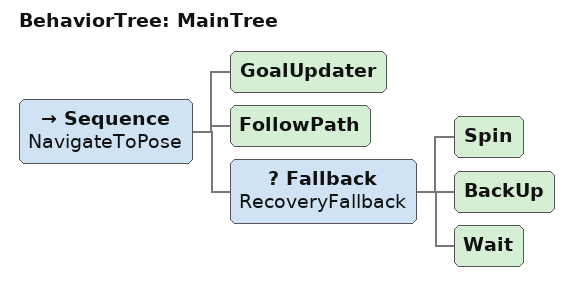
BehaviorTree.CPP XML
<root main_tree_to_execute="MainTree">
  <BehaviorTree ID="MainTree">

    <Sequence name="NavigateToPose">
      <GoalUpdater/>
      <FollowPath/>

      <Fallback name="RecoveryFallback">
        <Spin/>
        <BackUp/>
        <Wait/>
      </Fallback>

    </Sequence>

  </BehaviorTree>
</root>
